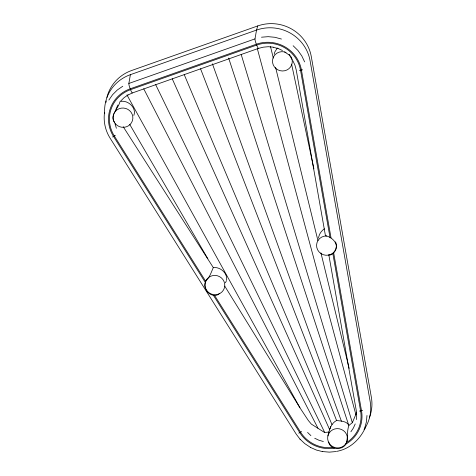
<?xml version="1.0" encoding="UTF-8"?>
<svg xmlns="http://www.w3.org/2000/svg" width="476" height="476" viewBox="0 0 476 476"><rect width="100%" height="100%" fill="white"/><g stroke="black" fill="none" stroke-linecap="round" stroke-linejoin="round"><path stroke-width="0.71" d="M328.738 442.091C330.171 450.689 344.1 450.57 346.605 442.567A32.785 31.797 16.2 0 0 360.594 410.925L332.867 253.678C340.947 246.372 333.646 237.357 325.453 235.721L296.203 69.823L294.941 65.158L292.859 60.761M104.541 112.384C103.286 121.154 105.226 130.192 109.843 137.737L296.173 434.082L300.094 439.271M356.334 419.57L356.691 415.084L356.28 410.586L328.809 254.773M366.99 415.459L366.413 421.855L364.711 428.043M226.576 280.388C227.808 273.182 220.221 266.685 213.302 267.589C211.267 272.04 209.946 276.877 206.376 280.37C204.466 283.125 204.275 286.921 206.043 289.807C208.244 294.626 215.693 297.78 219.68 293.347M327.899 435.915C329.273 430.09 330.802 423.539 336.562 420.492C340.834 421.141 346.599 420.921 348.896 425.365C346.891 430.988 347.837 436.926 346.605 442.567M112.532 136.993L113.526 136.439A33.725 32.707 16.2 0 1 130.204 88.804A4.7 0.678 70.5 0 1 128.847 83.467L130.394 74.667L256.534 30.083A40.055 38.848 16.2 0 1 310.084 60.732L370.161 401.494A40.055 38.848 16.2 0 1 364.003 429.655M302.605 69.811L301.433 70.026A33.725 32.707 16.2 0 0 256.35 44.214A4.7 0.678 70.5 0 1 254.993 38.883L256.534 30.083L257.742 25.936A40.055 38.848 16.2 0 1 311.286 56.584L371.369 397.347A40.055 38.848 16.2 0 1 369.311 417.845M318.503 238.226C318.908 234.365 321.258 230.931 324.43 228.778M330.154 428.561L330.653 426.555M274.188 54.3L274.795 52.015L277.377 47.975M133.833 115.466C136.826 107.903 128.127 100.008 120.743 101.388M348.896 425.365L352.341 422.718L356.637 412.537M355.221 423.926L353.388 428.037L350.883 431.78M115.894 109.403L117.887 105.041M225.82 282.03L226.243 281.12M119.982 101.596C118.798 107.963 109.117 115.799 114.674 122.576M365.485 427.341C360.284 439.318 349.717 449.142 336.609 451.385M108.861 100.055L112.622 94.659L117.31 90L122.772 86.233M120.636 101.091L124.063 97.687L128.056 94.932M332.867 253.678L330.737 254.928L328.904 254.975M225.243 282.792L225.606 282.488M205.769 281.417L114.317 135.975L115.329 135.351M214.611 295.477L300.546 432.148L301.552 431.53M298.761 433.172L299.749 432.619A33.725 32.707 16.2 0 0 334.342 448.178M127.871 95.027L132.346 92.993M257.742 25.936L131.596 70.519A40.055 38.848 16.2 0 0 106.904 97.449M128.847 83.467L254.993 38.883M130.204 88.804L256.35 44.214M114.317 135.975A32.785 31.797 16.2 0 1 130.537 89.661L256.683 45.071A32.785 31.797 16.2 0 1 300.511 70.162L330.017 237.5M258.492 48.403L263.276 47.172L268.303 46.707L273.224 47.16M345.832 444.12A33.725 32.707 16.2 0 0 361.516 410.788L362.682 410.574M299.368 70.305L300.511 70.162M359.445 411.068L360.594 410.925M224.743 286.106L299.922 407.753L308.377 420.57L311.358 424.11L323.858 432.053L324.709 432.482L329.029 432.029M335.901 451.569L329.338 452.135L322.758 451.587M261.485 37.205L268.202 36.67L274.926 37.289L281.459 39.05M322.71 451.659L316.338 450.028L310.328 447.369M273.176 47.231L277.99 48.528M323.353 441.514L318.902 440.223L314.713 438.247M277.996 48.445L282.482 50.527M284.583 51.932L289.462 55.21L292.115 59.571M310.304 447.273L304.807 443.632L300.011 439.134M307.579 432.44L310.905 435.623M293.133 45.732L297.911 50.444L301.784 55.894L304.628 61.898M123.177 126.675L213.302 267.589M113.526 136.439L205.323 282.441M213.462 295.388L299.749 432.619M129.722 124.403L207.833 258.748M126.949 94.932L299.922 407.753M143.74 88.822L317.962 428.198M155.676 84.663L324.709 432.482M172.229 78.778L329.725 429.834M184.212 74.583L331.986 424.61M200.557 68.794L336.562 420.492M212.409 63.832L341.429 421.272M228.647 58.072L348.569 424.741M114.978 123.635L116.388 128.264M241.183 54.448L352.341 422.718M257.343 48.701L355.929 414.774M270.493 46.559L273.319 58.108M275.61 67.491L317.944 240.677M320.943 252.94L349.164 368.4M291.592 64.129L313.898 168.861M301.433 70.026L331.052 238M333.676 252.899L361.516 410.788M332.694 447.482A32.785 31.797 16.2 0 1 300.546 432.148M256.683 45.071A4.7 0.678 70.5 0 0 258.647 48.326L132.501 92.909A4.7 0.678 70.5 0 1 130.537 89.661M336.353 246.562A9.931 9.633 16.2 0 1 325.852 255.255A9.931 9.633 16.2 0 1 316.576 245.027A9.931 9.633 16.2 0 1 326.756 235.977M335.52 241.82A9.931 9.633 16.2 0 1 336.377 245.348M290.878 56.483A9.931 9.633 16.2 0 1 284.702 70.757A9.931 9.633 16.2 0 1 272.504 60.488A9.931 9.633 16.2 0 1 286.052 52.419M289.075 54.312A9.931 9.633 16.2 0 1 290.235 55.555M114.121 113.187A9.931 9.633 16.2 0 1 131.12 112.324A9.931 9.633 16.2 0 1 124.01 127.3A9.931 9.633 16.2 0 1 113.812 113.835M205.953 280.727A9.931 9.633 16.2 0 1 222.958 279.602A9.931 9.633 16.2 0 1 216.021 294.68A9.931 9.633 16.2 0 1 205.703 281.274M104.714 113.657A40.055 38.848 16.2 0 1 130.394 74.667M106.029 102.37A40.055 38.848 16.2 0 1 106.213 100.96M329.219 443.37A9.931 9.633 16.2 0 0 346.361 442.823A9.931 9.633 16.2 0 0 337.062 428.62A9.931 9.633 16.2 0 0 329.219 443.37"/></g></svg>
